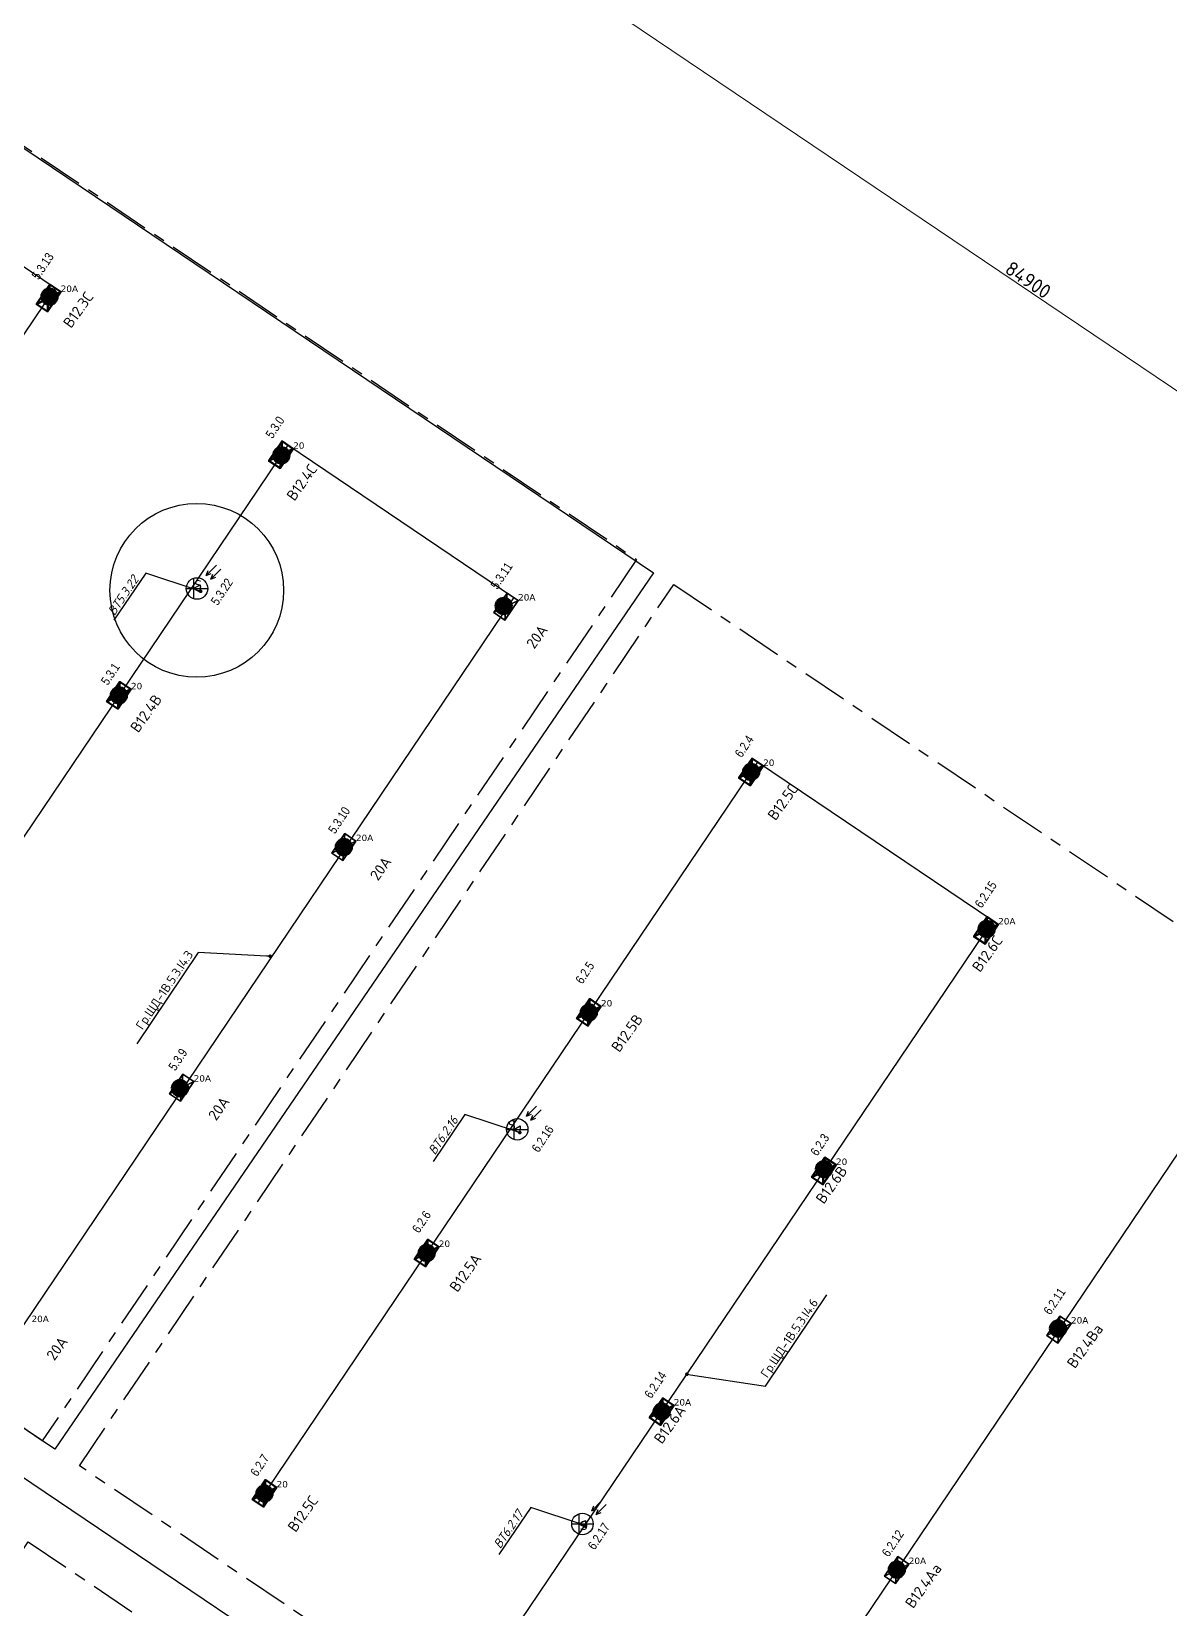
# Model space of a CAD drawing. Header units: millimetres. Extents: x -243740 to 150609, y -473655 to -165121.
# Drawn here: x 84253 to 116031, y -277976 to -233949 of the extents above; entities that cross this region are included whole.
import ezdxf
from ezdxf import colors
from ezdxf.entities.mleader import LeaderData, LeaderLine
from ezdxf.enums import TextEntityAlignment as Align
from ezdxf.math import Vec2, Vec3

# ---------------------------------------------------------------- set-up
doc = ezdxf.new("R2010")
doc.units = ezdxf.units.MM
doc.linetypes.add('Линия сетки', pattern=[22.225, 12.7, -3.175, 3.175, -3.175])
doc.linetypes.add('Штрих', pattern=[6.35, 3.175, -3.175])
for name, color, linetype, lineweight in [('0_Авт.', 255, 'Continuous', 5), ('_освещение_dali', 3, 'Continuous', 50), ('A-ANNO-DIMS', 7, 'Continuous', 9), ('DALLI', 6, 'TRAY', 30), ('Аварийное_овещение', 1, 'Continuous', 30), ('АР_монолит', 252, 'Continuous', 50), ('Светильники аварийные', 1, 'Continuous', 40)]:
    doc.layers.add(name, color=color, linetype=linetype, lineweight=lineweight)
for name, color, linetype in [('_Гр.ЩД-1В.5.3.I4.3', 6, 'Continuous'), ('_Гр.ЩД-1В.5.3.I4.6', 6, 'Continuous'), ('Вставка', 252, 'Continuous')]:
    doc.layers.add(name, color=color, linetype=linetype)
doc.layers.add('сВЕтильники', color=7, linetype='Continuous', lineweight=40, true_color=0x600080)
doc.styles.add('ELine', font='txt.shx')
doc.styles.add('GOST 2.304', font='')
doc.styles.add('ISOCPEUR', font='isocpeur.ttf')
doc.styles.add('ISOCPEUR_1', font='isocpeur.ttf', dxfattribs={"height": 200})
doc.styles.get("Standard").update_dxf_attribs({"font": 'ARIALN.TTF'})
doc.styles.add('TableTextStyle', font='')
doc.styles.add('Шрифт - 200', font='', dxfattribs={"height": 200})
doc.styles.get('GOST 2.304').set_extended_font_data('GOST Common')
doc.styles.get('TableTextStyle').set_extended_font_data('VERDANA.TTF')
doc.styles.get('Шрифт - 200').set_extended_font_data('GOST Common', italic=True)
doc.linetypes.add('TRAY', pattern='A,12.119257,["_",ELine,S=4.5,R=90,X=0,Y=-1.555839],0.750382,["_",ELine,S=4.5,R=0,X=0,Y=-0.805849],1.314849,["_",ELine,S=4.5,R=0,X=0,Y=-0.805849],2.250029,["_",ELine,S=4.5,R=90,X=0,Y=-1.555839],13.565483', length=30)
doc.linetypes.add('Truba', pattern='A,3e-05,[4,MSH_7,S=1,R=0,X=0,Y=0],-3.022072', length=3.022102)
doc.linetypes.add('Проводка в лотке', pattern='A,7.5,[130,ltypeshp.shx,S=0.5,R=0,X=0,Y=0],1,[130,ltypeshp.shx,S=1,R=90,X=0,Y=-0.5],1,[130,ltypeshp.shx,S=0.5,R=0,X=0,Y=0],7.5', length=17)
doc.dimstyles.new('М-200', dxfattribs={"dimtxt": 400, "dimasz": 160, "dimexe": 200, "dimexo": 400, "dimgap": 50, "dimtad": 1, "dimdec": 0, "dimzin": 0, "dimdsep": 46, "dimtxsty": 'GOST 2.304', "dimblk": 'ARCHTICK', "dimcen": 180, "dimdle": 200, "dimadec": 0, "dimazin": 0, "dimtfac": 1, "dimtdec": 0, "dimtmove": 1, "dimatfit": 0, "dimfxl": 1, "dimtolj": 1, "dimtzin": 0, "dimarcsym": 0})

# ---------------------------------------------------------------- blocks, each defined once
blk = doc.blocks.new('_ArchTick')
at = {"color": 0, "linetype": 'ByBlock', "const_width": 0.15}
blk.add_lwpolyline([(-0.5, -0.5), (0.5, 0.5)], dxfattribs=at)
blk = doc.blocks.new('*D44')
at = {"layer": 'A-ANNO-DIMS', "color": 0, "lineweight": -2}
for p, q in [((-93434, -34052), (-93322, -33886)), ((-22659, -81307), (-93376, -33608)), ((-23049, -81527), (-22937, -81361))]:
    blk.add_line(p, q, dxfattribs=at)
at = {"layer": 'Defpoints', "color": 0, "lineweight": 30, "transparency": 16777216}
for p in [(-93210, -33720), (-93210, -33720), (-22825, -81196)]:
    blk.add_point(p, dxfattribs=at)
at = {"layer": 'A-ANNO-DIMS', "color": 0, "lineweight": -2, "xscale": 160, "yscale": 160, "zscale": 160}
for p, rotation in [((-93210, -33720), 145.9999990259533), ((-22825, -81196), 325.9999990259533)]:
    blk.add_blockref('_ArchTick', p, dxfattribs=dict(at, rotation=rotation))
at = {"layer": 'A-ANNO-DIMS', "color": 0, "insert": (-57878, -57251), "char_height": 400, "attachment_point": 5, "rotation": 326, "style": 'GOST 2.304'}
blk.add_mtext('\\A1;84900', dxfattribs=at)
blk = doc.blocks.new('A$C0249faeb')
at = {"layer": 'DALLI', "color": 0, "linetype": 'Линия сетки', "lineweight": -3, "ltscale": 100}
for points in [[(-41895, 22211), (-58492, -2396), (-88015, 17518), (-71418, 42125)], [(-14874, 3986), (-31472, -20621), (-57455, -3095), (-40857, 21511)], [(-32903, -22743), (-49501, -47350), (-75483, -29824), (-58886, -5217)]]:
    blk.add_lwpolyline(points, close=True, dxfattribs=at)
blk = doc.blocks.new('A$C85fa3c5e')
at = {"layer": '0_Авт.', "color": 6, "lineweight": 25, "ltscale": 100}
for points in [[(5.42, 6.5), (2.59, 3.68), (3.15, 5.07)], [(5.42, 6.5), (2.59, 3.68), (3.98, 4.24)], [(6.66, 5.43), (3.83, 2.6), (4.39, 3.99)], [(6.66, 5.43), (3.83, 2.6), (5.22, 3.16)], [(-3, 0), (3, 0)], [(-0.97, 2.84), (-0.98, -2.84)], [(-0.98, 0), (0.85, 1), (0.85, -0.01)], [(-0.98, 0), (0.84, -1.02), (0.85, -0.01)]]:
    blk.add_lwpolyline(points, dxfattribs=at)
blk.add_circle((0, 0), 3, dxfattribs=at)
blk = doc.blocks.new('_Dot')
at = {"color": 0, "linetype": 'ByBlock', "lineweight": -2}
blk.add_line((-0.5, 0), (-1, 0), dxfattribs=at)
at = {"color": 0, "linetype": 'ByBlock', "const_width": 0.5}
blk.add_lwpolyline([(-0.25, 0, 1), (0.25, 0, 1)], format="xyb", close=True, dxfattribs=at)
blk = doc.blocks.new('26494_2_0')
mesh = blk.add_polyface()
corners = [(0.186, 0.329, -0.215), (0.186, -0.329), (0.186, -0.329, -0.215), (0.186, -0.329), (0.186, 0.329, -0.215), (0.186, 0.329), (0.186, -0.329, -0.215), (-0.186, -0.329), (-0.186, -0.329, -0.215), (-0.186, -0.329), (0.186, -0.329, -0.215), (0.186, -0.329), (-0.186, -0.329, -0.215), (-0.186, 0.329), (-0.186, 0.329, -0.215), (-0.186, 0.329), (-0.186, -0.329, -0.215), (-0.186, -0.329), (-0.186, 0.329, -0.215), (0.186, 0.329), (0.186, 0.329, -0.215), (0.186, 0.329), (-0.186, 0.329, -0.215), (-0.186, 0.329), (0.186, 0.329), (-0.186, -0.329), (0.186, -0.329), (-0.186, -0.329), (0.186, 0.329), (-0.186, 0.329), (-0.186, 0.329, -0.215), (0.186, -0.329, -0.215), (-0.186, -0.329, -0.215), (0.186, -0.329, -0.215), (-0.186, 0.329, -0.215), (0.186, 0.329, -0.215)]
mesh.append_faces([[corners[k] for k in face] for face in [(0, 1, 2), (3, 4, 5), (6, 7, 8), (9, 10, 11), (12, 13, 14), (15, 16, 17), (18, 19, 20), (21, 22, 23), (24, 25, 26), (27, 28, 29), (30, 31, 32), (33, 34, 35)]])
blk = doc.blocks.new('26549_2_0')
mesh = blk.add_polyface()
corners = [(0.186, 0.329, -0.215), (0.186, -0.329), (0.186, -0.329, -0.215), (0.186, -0.329), (0.186, 0.329, -0.215), (0.186, 0.329), (0.186, -0.329, -0.215), (-0.186, -0.329), (-0.186, -0.329, -0.215), (-0.186, -0.329), (0.186, -0.329, -0.215), (0.186, -0.329), (-0.186, -0.329, -0.215), (-0.186, 0.329), (-0.186, 0.329, -0.215), (-0.186, 0.329), (-0.186, -0.329, -0.215), (-0.186, -0.329), (-0.186, 0.329, -0.215), (0.186, 0.329), (0.186, 0.329, -0.215), (0.186, 0.329), (-0.186, 0.329, -0.215), (-0.186, 0.329), (0.186, 0.329), (-0.186, -0.329), (0.186, -0.329), (-0.186, -0.329), (0.186, 0.329), (-0.186, 0.329), (-0.186, 0.329, -0.215), (0.186, -0.329, -0.215), (-0.186, -0.329, -0.215), (0.186, -0.329, -0.215), (-0.186, 0.329, -0.215), (0.186, 0.329, -0.215)]
mesh.append_faces([[corners[k] for k in face] for face in [(0, 1, 2), (3, 4, 5), (6, 7, 8), (9, 10, 11), (12, 13, 14), (15, 16, 17), (18, 19, 20), (21, 22, 23), (24, 25, 26), (27, 28, 29), (30, 31, 32), (33, 34, 35)]])
blk = doc.blocks.new('dgdg')
at = {"layer": 'Аварийное_овещение', "lineweight": 40, "xscale": 1000, "yscale": 1000, "zscale": 1000, "rotation": 325.9999999999997}
for name, p in [('26549_2_0', (332143, 147433, 3151)), ('26494_2_0', (327614, 140718, 3151)), ('26549_2_0', (323085, 134002, 3151)), ('26494_2_0', (347584, 127248, 3151)), ('26494_2_0', (343054, 120533, 3151))]:
    blk.add_blockref(name, p, dxfattribs=at)
at = {"layer": 'сВЕтильники', "lineweight": 40, "xscale": 1000, "yscale": 1000, "zscale": 1000, "rotation": 325.9999999999997}
for name, p in [('26549_2_0', (319370, 156049, 3151)), ('26494_2_0', (325862, 151670, 3151)), ('26494_2_0', (321332, 144955, 3151)), ('26494_2_0', (338988, 142816, 3151)), ('26549_2_0', (345550, 138390, 3151)), ('26494_2_0', (334458, 136101, 3151)), ('26494_2_0', (341021, 131674, 3151)), ('26494_2_0', (329929, 129386, 3151)), ('26549_2_0', (336491, 124959, 3151)), ('26494_2_0', (325399, 122671, 3151))]:
    blk.add_blockref(name, p, dxfattribs=at)
at = {"layer": 'Аварийное_овещение', "style": 'ISOCPEUR_1'}
for p in [(332930, 146228), (328566, 139758), (324047, 133058), (319528, 126358)]:
    blk.add_text('20А', height=300, rotation=54.2972, dxfattribs=at).set_placement(p)
at = {"layer": 'сВЕтильники', "style": 'ISOCPEUR_1'}
for s, p in [('В12.3С', (319996, 155182, 21000)), ('В12.4С', (326235, 150360, 21000)), ('В12.4В', (321871, 143889, 21000)), ('В12.5С', (339669, 141437, 21000)), ('В12.6С', (345380, 137201, 21000)), ('В12.5В', (335305, 134966, 21000)), ('В12.6В', (341015, 130730, 21000)), ('В12.5А', (330786, 128267, 21000)), ('В12.6А', (336496, 124031, 21000)), ('В12.5С', (326267, 121567, 21000))]:
    blk.add_text(s, height=300, rotation=54.2972, dxfattribs=at).set_placement(p)
at = {"layer": 'Светильники аварийные', "style": 'ISOCPEUR_1'}
for s, p in [('В12.4Ва', (348029, 126139)), ('В12.4Аа', (343511, 119439))]:
    blk.add_text(s, height=300, rotation=54.2972, dxfattribs=at).set_placement(p)
blk = doc.blocks.new('A$Cab2378fa')
at = {"lineweight": 25}
h = blk.add_hatch(color=0, dxfattribs=at)
h.paths.add_polyline_path([(162, -157, 0.442338), (148, 178), (0, 0)])
h.paths.add_polyline_path([(-142, -170), (0, 0), (-163, 158, 0.430096)])
at = {"lineweight": 25, "true_color": 0xfff5f5}
h = blk.add_hatch(color=7, dxfattribs=at)
h.dxf.hatch_style = 1
h.paths.add_polyline_path([(0, 0), (-142, -170, 0.174923), (3, -222, 0.197808), (162, -157)])
h.paths.add_polyline_path([(-163, 158), (0, 0), (148, 178, 0.175398), (3, 230, 0.209014)])
blk.add_circle((3, 4), 226)
blk = doc.blocks.new('Оси200')
at = {"layer": 'A-ANNO-DIMS'}
dim = blk.add_aligned_dim(p1=(-22825.1, -81195.6), p2=(-93210.4, -33720.1), distance=0, dimstyle='М-200', dxfattribs=at)
dim.commit()
dim.dimension.update_dxf_attribs({"geometry": '*D44', "text_midpoint": (-57878, -57250.6)})
blk = doc.blocks.new('A$C010e0e93')
at = {"layer": 'A-ANNO-DIMS'}
blk.add_blockref('Оси200', (404603.7, 213803.6), dxfattribs=at)

msp = doc.modelspace()

# ---------------------------------------------------------------- block references
at = {"layer": '_освещение_dali', "color": 1, "ltscale": 100}
for p in [(84752, -241355), (97436, -249992), (92971, -256724, 2936), (110923, -259009), (88395, -263456), (112918, -270165), (101849, -272482), (108415, -276895)]:
    msp.add_blockref('A$Cab2378fa', p, dxfattribs=at)
at = {"layer": '_освещение_dali', "color": 5, "ltscale": 100}
for p in [(91226, -245785), (86690, -252487), (104345, -254625, 2936), (99815, -261340), (106382, -265715, 2936), (95286, -268055), (90756, -274770)]:
    msp.add_blockref('A$Cab2378fa', p, dxfattribs=at)

# ---------------------------------------------------------------- texts
at = {"layer": '_освещение_dali', "color": 254, "true_color": 0xc2d3e4, "style": 'TableTextStyle'}
for s, p in [('20А', (85068, -241220, 3151)), ('20', (91560, -245599, 3151)), ('20', (87030, -252314, 3151))]:
    msp.add_text(s, height=180, dxfattribs=at).set_placement(p)
at = {"layer": '_освещение_dali', "color": 231, "true_color": 0xf596b6, "style": 'TableTextStyle'}
for s, p in [('20', (104685, -254453, 3151)), ('20А', (111248, -258879, 3151)), ('20', (100156, -261168, 3151)), ('20', (106719, -265594, 3151)), ('20', (95627, -267883, 3151)), ('20А', (102189, -272310, 3151)), ('20', (91097, -274598, 3151))]:
    msp.add_text(s, height=180, dxfattribs=at).set_placement(p)

# ---------------------------------------------------------------- next in the draw order: block references
at = {"layer": 'Вставка', "linetype": 'Truba', "lineweight": 30, "ltscale": 100}
msp.add_blockref('A$C010e0e93', (-234640, -397437), dxfattribs=at)

# ---------------------------------------------------------------- next in the draw order: linework, layer by layer
at = {"layer": '_Гр.ЩД-1В.5.3.I4.3', "ltscale": 100}
msp.add_lwpolyline([(110553, -307179), (104631, -303184), (111564, -292911), (82047, -273002), (97726, -249758), (91406, -245495), (77450, -266185), (70958, -261806), (84913, -241116), (78266, -236633), (64311, -257323), (57785, -252921), (71740, -232231)], dxfattribs=at)
at = {"layer": '_Гр.ЩД-1В.5.3.I4.6', "ltscale": 100}
msp.add_lwpolyline([(110693, -306972), (105011, -303137), (112334, -292279), (109146, -290129), (124290, -267676), (117657, -263202), (103701, -283892), (97138, -279465), (111094, -258775), (104531, -254349), (90576, -275039)], dxfattribs=at)
at = {"layer": 'Defpoints', "color": 3, "ltscale": 100}
msp.add_lwpolyline([(55714, -253842), (72424, -229370), (101618, -249062), (84908, -273533)], close=True, dxfattribs=at)
msp.add_circle((88867, -249551, 11785), 2425, dxfattribs=at)

# ---------------------------------------------------------------- next in the draw order: block references
at = {"layer": '0_Авт.', "color": 3, "linetype": 'Проводка в лотке', "ltscale": 100, "xscale": 100, "yscale": 100, "zscale": 100}
for p in [(88874, -249500, 11785), (97817, -264600, 11785), (99638, -275616)]:
    msp.add_blockref('A$C85fa3c5e', p, dxfattribs=at)
at = {"layer": 'Defpoints', "color": 3, "ltscale": 100}
msp.add_blockref('A$C0249faeb', (143045, -270898), dxfattribs=at)
at = {"layer": 'Defpoints', "linetype": 'Truba'}
msp.add_blockref('dgdg', (-234640, -397437), dxfattribs=at)

# ---------------------------------------------------------------- next in the draw order: texts
at = {"layer": '_Гр.ЩД-1В.5.3.I4.3', "ltscale": 100}
for s, p in [('5.3.13', (84731, -240608)), ('5.3.0', (91218, -245108)), ('5.3.11', (97545, -249251)), ('5.3.22', (89733, -249699)), ('5.3.1', (86620, -251995)), ('5.3.10', (93008, -256078)), ('5.3.9', (88505, -262760))]:
    msp.add_text(s, height=250, rotation=56.5225, dxfattribs=at).set_placement(p, align=Align.BOTTOM_CENTER)
at = {"layer": '_Гр.ЩД-1В.5.3.I4.6', "ltscale": 100}
for s, p in [('6.2.4', (104321, -254016)), ('6.2.15', (111066, -258151)), ('6.2.5', (99872, -260337)), ('6.2.16', (98693, -264974)), ('6.2.3', (106433, -265139)), ('6.2.6', (95310, -267292)), ('6.2.11', (112987, -269509)), ('6.2.14', (101842, -271843)), ('6.2.7', (90791, -274087)), ('6.2.17', (100261, -276070)), ('6.2.12', (108471, -276267))]:
    msp.add_text(s, height=250, rotation=56.5225, dxfattribs=at).set_placement(p, align=Align.BOTTOM_CENTER)
at = {"layer": '_освещение_dali', "color": 254, "true_color": 0xc2d3e4, "style": 'TableTextStyle'}
for s, height, p in [('S', 250, (88794, -249520, 11785)), ('20А', 180, (97841, -249836, 3151)), ('20А', 180, (93312, -256551, 3151)), ('20А', 180, (88782, -263267, 3151)), ('20А', 180, (84253, -269982, 3151))]:
    msp.add_text(s, height=height, dxfattribs=at).set_placement(p)
at = {"layer": '_освещение_dali', "color": 231, "true_color": 0xf596b6, "style": 'TableTextStyle'}
for s, height, p in [('S', 250, (97557, -264604)), ('20А', 180, (113282, -270021, 3151)), ('S', 250, (99566, -275782)), ('20А', 180, (108752, -276736, 3151))]:
    msp.add_text(s, height=height, dxfattribs=at).set_placement(p)

# ---------------------------------------------------------------- next in the draw order: leaders
at = {"layer": '_Гр.ЩД-1В.5.3.I4.3', "ltscale": 100}
ml = msp.add_multileader_mtext('Standard', dxfattribs=at)
ml.set_content('Гр.ЩД-1В.5.3.I4.3', color=256, style='ISOCPEUR')
ml.set_leader_properties()
ml.set_arrow_properties(name='DOT')
ml.build(insert=Vec2(0, 0))
ml.multileader.update_dxf_attribs({"has_dogleg": 0, "text_left_attachment_type": 6, "text_right_attachment_type": 6, "arrow_head_size": 100})
ctx = ml.context
ctx.base_point, ctx.char_height, ctx.arrow_head_size, ctx.landing_gap_size, ctx.plane_origin, ctx.plane_x_axis, ctx.plane_y_axis = Vec3(87303, -262048), 250, 100, 200, Vec3(28596, -120593), Vec3(0.559193, 0.829038), Vec3(-0.829038, 0.559193)
ctx.left_attachment, ctx.right_attachment = 6, 6
notes = []
notes.append((ctx, [(1, (1, 1, 0), (88915, -259658), (-0.559193, -0.829038), 8, [(1, [(90917, -259767)], 0, [])])]))
ctx.mtext.insert, ctx.mtext.text_direction, ctx.mtext.rotation, ctx.mtext.flow_direction = Vec3(87145, -261700), Vec3(0.559193, 0.829038), 0.977384, 5
at = {"layer": '_Гр.ЩД-1В.5.3.I4.6', "ltscale": 100}
ml = msp.add_multileader_mtext('Standard', dxfattribs=at)
ml.set_content('Гр.ЩД-1В.5.3.I4.6', color=256, style='ISOCPEUR')
ml.set_leader_properties()
ml.set_arrow_properties(name='DOT')
ml.build(insert=Vec2(0, 0))
ml.multileader.update_dxf_attribs({"has_dogleg": 0, "text_left_attachment_type": 6, "text_right_attachment_type": 6, "arrow_head_size": 100})
ctx = ml.context
ctx.base_point, ctx.char_height, ctx.arrow_head_size, ctx.landing_gap_size, ctx.plane_origin, ctx.plane_x_axis, ctx.plane_y_axis = Vec3(104750, -271767), 250, 100, 200, Vec3(46044, -130312), Vec3(0.559193, 0.829038), Vec3(-0.829038, 0.559193)
ctx.left_attachment, ctx.right_attachment = 6, 6
notes.append((ctx, [(0, (1, 1, 0), (104746, -271773), (0.559193, 0.829038), 8, [(1, [(102555, -271435)], 0, [])])]))
ctx.mtext.insert, ctx.mtext.text_direction, ctx.mtext.rotation, ctx.mtext.flow_direction = Vec3(104593, -271419), Vec3(0.559193, 0.829038), 0.977384, 5
at = {"layer": '_освещение_dali'}
ml = msp.add_multileader_mtext('Standard', dxfattribs=at)
ml.set_content('{\\fISOCPEUR|b0|i1|c204|p34;ВТ5.3.22}', color=256, style='Шрифт - 200')
ml.set_leader_properties()
ml.set_arrow_properties(name='DOT')
ml.build(insert=Vec2(0, 0))
ml.multileader.update_dxf_attribs({"has_dogleg": 0, "text_left_attachment_type": 6, "text_right_attachment_type": 6, "arrow_head_size": 100})
ctx = ml.context
ctx.base_point, ctx.char_height, ctx.arrow_head_size, ctx.landing_gap_size, ctx.plane_origin, ctx.plane_x_axis, ctx.plane_y_axis = Vec3(86499, -250469, 11785), 250, 100, 200, Vec3(27801, -108317, 11785), Vec3(0.559193, 0.829038), Vec3(-0.829038, 0.559193)
ctx.left_attachment, ctx.right_attachment = 6, 6
notes.append((ctx, [(1, (1, 1, 0), (87449, -249060, 11785), (-0.559193, -0.829038), 8, [(1, [(88978, -249577, 11785)], 0, [])])]))
ctx.mtext.insert, ctx.mtext.text_direction, ctx.mtext.rotation, ctx.mtext.flow_direction = Vec3(86362, -250136, 11785), Vec3(0.559193, 0.829038), 0.977384, 5
ml = msp.add_multileader_mtext('Standard', dxfattribs=at)
ml.set_content('{\\fISOCPEUR|b0|i1|c204|p34;ВТ6.2.16}', color=256, style='Шрифт - 200')
ml.set_leader_properties()
ml.set_arrow_properties(name='DOT')
ml.build(insert=Vec2(0, 0))
ml.multileader.update_dxf_attribs({"has_dogleg": 0, "text_left_attachment_type": 6, "text_right_attachment_type": 6, "arrow_head_size": 100})
ctx = ml.context
ctx.base_point, ctx.char_height, ctx.arrow_head_size, ctx.landing_gap_size, ctx.plane_origin, ctx.plane_x_axis, ctx.plane_y_axis = Vec3(95448, -265528), 250, 100, 200, Vec3(36713, -123431), Vec3(0.559193, 0.829038), Vec3(-0.829038, 0.559193)
ctx.left_attachment, ctx.right_attachment = 6, 6
notes.append((ctx, [(1, (1, 1, 0), (96361, -264174), (-0.559193, -0.829038), 8, [(1, [(97890, -264691)], 0, [])])]))
ctx.mtext.insert, ctx.mtext.text_direction, ctx.mtext.rotation, ctx.mtext.flow_direction = Vec3(95311, -265194), Vec3(0.559193, 0.829038), 0.977384, 5
ml = msp.add_multileader_mtext('Standard', dxfattribs=at)
ml.set_content('{\\fISOCPEUR|b0|i1|c204|p34;ВТ6.2.17}', color=256, style='Шрифт - 200')
ml.set_leader_properties()
ml.set_arrow_properties(name='DOT')
ml.build(insert=Vec2(0, 0))
ml.multileader.update_dxf_attribs({"has_dogleg": 0, "text_left_attachment_type": 6, "text_right_attachment_type": 6, "arrow_head_size": 100})
ctx = ml.context
ctx.base_point, ctx.char_height, ctx.arrow_head_size, ctx.landing_gap_size, ctx.plane_origin, ctx.plane_x_axis, ctx.plane_y_axis = Vec3(97272, -276522), 250, 100, 200, Vec3(38552, -134403), Vec3(0.559193, 0.829038), Vec3(-0.829038, 0.559193)
ctx.left_attachment, ctx.right_attachment = 6, 6
notes.append((ctx, [(1, (1, 1, 0), (98200, -275147), (-0.559193, -0.829038), 8, [(1, [(99729, -275663)], 0, [])])]))
ctx.mtext.insert, ctx.mtext.text_direction, ctx.mtext.rotation, ctx.mtext.flow_direction = Vec3(97135, -276188), Vec3(0.559193, 0.829038), 0.977384, 5
for ctx, leaders in notes:
    for number, flags, end, landing, length, lines in leaders:
        leader = LeaderData()
        leader.index, (leader.has_last_leader_line, leader.has_dogleg_vector, leader.attachment_direction) = number, flags
        leader.last_leader_point, leader.dogleg_vector, leader.dogleg_length = Vec3(end), Vec3(landing), length
        for number, points, colour, breaks in lines:
            line = LeaderLine()
            line.index, line.vertices, line.color, line.breaks = number, Vec3.list(points), colors.encode_raw_color(colour), breaks
            leader.lines.append(line)
        ctx.leaders.append(leader)

doc.saveas('drawing.dxf')
